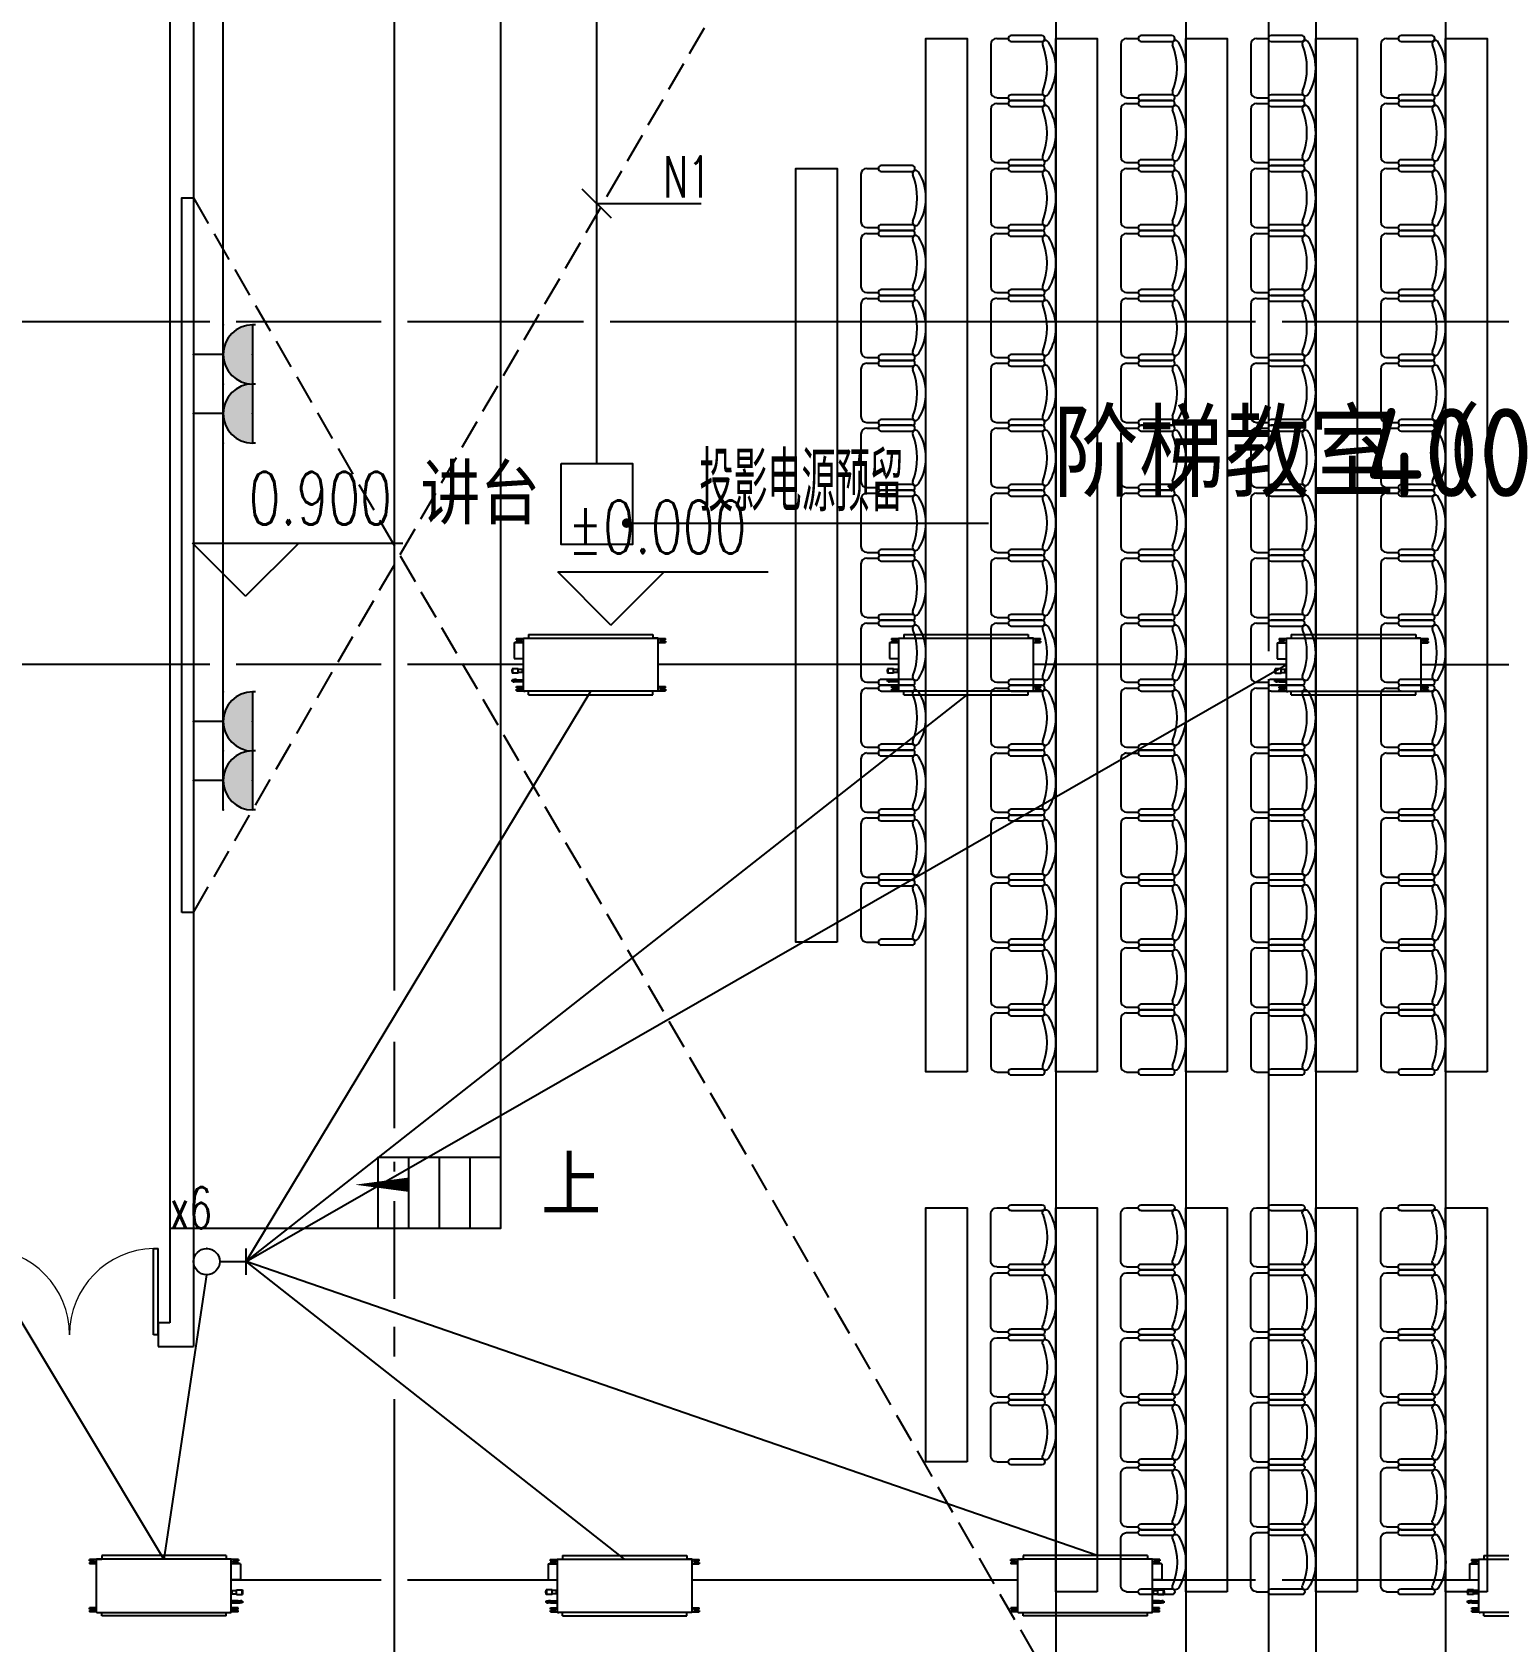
# Model space of a CAD drawing. Extents: x 0 to 302064749, y -59725395 to 1524223.
# Drawn here: x 2068964 to 2081380, y 1452774 to 1466403 of the extents above; entities that cross this region are included whole.
import ezdxf
from ezdxf.enums import TextEntityAlignment as Align

# ---------------------------------------------------------------- set-up
doc = ezdxf.new("R2010")
doc.units = 0
doc.header["$LTSCALE"] = 1000
doc.linetypes.add('DASH', pattern=[0.35, 0.25, -0.1])
for name, color, linetype in [('0-FJPG', 3, 'Continuous'), ('0-底图', 7, 'Continuous'), ('DIM-照明', 3, 'Continuous'), ('DIM_ELEV', 3, 'Continuous'), ('EQUIP-插座', 3, 'Continuous'), ('EQUIP-照明', 3, 'Continuous'), ('EQUIP-箱柜', 3, 'Continuous'), ('M-VRF-EQ', 100, 'Continuous'), ('PUB_TEXT', 7, 'Continuous'), ('STAIR', 2, 'Continuous'), ('TEL_LEAD', 3, 'Continuous'), ('TEL_TEXT', 7, 'Continuous'), ('WALL', 2, 'Continuous'), ('WINDOW', 4, 'Continuous'), ('WIRE-照明', 6, 'Continuous'), ('公用-符号', 3, 'Continuous'), ('公用-说明', 7, 'Continuous'), ('家具', 8, 'Continuous')]:
    doc.layers.add(name, color=color, linetype=linetype)
doc.styles.add('_TCH_DIM', font='SIMPLEX', dxfattribs={"width": 0.8, "height": 5, "bigfont": 'HZTXT'})
doc.styles.add('_TEL_DIM', font='simplex.shx', dxfattribs={"width": 0.8, "height": 3.5, "bigfont": 'gbcbig.shx'})
doc.styles.get("Standard").update_dxf_attribs({"font": 'geniso.shx', "bigfont": 'hztxt.shx'})

# ---------------------------------------------------------------- blocks, each defined once
blk = doc.blocks.new('MDV-D71T2')
at = {"extrusion": (0, 0, -1)}
for p, q in [((2794522, 2676021), (2794462, 2676021)), ((2794462, 2676009), (2794462, 2676021)), ((2794462, 2676016), (2794466, 2676016)), ((2794502, 2676009), (2794462, 2676009)), ((2794502, 2675997), (2794462, 2675997)), ((2794462, 2675997), (2794462, 2675986)), ((2794462, 2675991), (2794466, 2675991)), ((2794522, 2675986), (2794462, 2675986)), ((2794466, 2676009), (2794466, 2676021)), ((2794466, 2675997), (2794466, 2675986)), ((2794522, 2675576), (2794522, 2676022)), ((2795660, 2676024), (2794524, 2676024)), ((2794526, 2676024), (2794567, 2676024)), ((2794526, 2676024), (2794537, 2676024)), ((2795660, 2676024), (2794527, 2676024)), ((2795620, 2676055), (2794567, 2676055)), ((2795620, 2676055), (2795620, 2676025)), ((2795662, 2675576), (2795662, 2676022)), ((2795723, 2675986), (2795662, 2675986)), ((2795724, 2676021), (2795664, 2676021)), ((2795724, 2676009), (2795684, 2676009)), ((2795724, 2675997), (2795684, 2675997)), ((2795721, 2676009), (2795721, 2676021)), ((2795724, 2676016), (2795721, 2676016)), ((2795721, 2675997), (2795721, 2675986)), ((2795724, 2675991), (2795721, 2675991)), ((2795724, 2676021), (2795724, 2676009)), ((2795724, 2675997), (2795724, 2675986)), ((2795741, 2675986), (2795741, 2675850)), ((2795662, 2675758), (2795671, 2675758)), ((2795662, 2675732), (2795671, 2675732)), ((2795671, 2675731), (2795671, 2675759)), ((2795671, 2675759), (2795704, 2675759)), ((2795671, 2675731), (2795704, 2675731)), ((2795707, 2675726), (2795707, 2675764)), ((2795707, 2675764), (2795755, 2675764)), ((2795707, 2675726), (2795755, 2675726)), ((2795755, 2675726), (2795755, 2675764)), ((2795755, 2675764), (2795755, 2675726)), ((2795755, 2675764), (2795757, 2675764)), ((2795755, 2675764), (2795755, 2675764)), ((2795757, 2675726), (2795757, 2675764)), ((2795757, 2675764), (2795758, 2675764)), ((2795758, 2675764), (2795758, 2675726)), ((2794522, 2675613), (2794462, 2675613)), ((2794462, 2675602), (2794462, 2675613)), ((2794462, 2675608), (2794466, 2675608)), ((2794502, 2675602), (2794462, 2675602)), ((2794502, 2675590), (2794462, 2675590)), ((2794462, 2675590), (2794462, 2675578)), ((2794462, 2675583), (2794466, 2675583)), ((2794522, 2675578), (2794462, 2675578)), ((2794466, 2675602), (2794466, 2675613)), ((2794466, 2675590), (2794466, 2675578)), ((2794524, 2675574), (2795660, 2675574)), ((2794526, 2675574), (2794537, 2675574)), ((2794526, 2675574), (2794567, 2675574)), ((2795619, 2675574), (2795661, 2675574)), ((2795620, 2675544), (2795620, 2675574)), ((2795661, 2675574), (2795650, 2675574)), ((2795722, 2675671), (2795662, 2675671)), ((2795722, 2675655), (2795662, 2675655)), ((2795722, 2675613), (2795662, 2675613)), ((2795722, 2675578), (2795662, 2675578)), ((2795722, 2675602), (2795682, 2675602)), ((2795722, 2675590), (2795682, 2675590)), ((2795719, 2675602), (2795719, 2675613)), ((2795722, 2675608), (2795719, 2675608)), ((2795719, 2675590), (2795719, 2675578)), ((2795722, 2675583), (2795719, 2675583)), ((2795722, 2675671), (2795722, 2675655)), ((2795722, 2675602), (2795722, 2675613)), ((2795722, 2675578), (2795722, 2675590)), ((2795728, 2675673), (2795728, 2675654)), ((2795728, 2675673), (2795739, 2675673)), ((2795728, 2675670), (2795739, 2675670)), ((2795728, 2675660), (2795739, 2675660)), ((2795728, 2675654), (2795739, 2675654)), ((2795739, 2675673), (2795739, 2675654)), ((2795739, 2675669), (2795741, 2675669)), ((2795739, 2675658), (2795741, 2675658)), ((2795741, 2675672), (2795741, 2675671)), ((2795741, 2675655), (2795741, 2675671)), ((2795741, 2675654), (2795741, 2675655)), ((2795750, 2675673), (2795742, 2675673)), ((2795750, 2675670), (2795742, 2675670)), ((2795750, 2675660), (2795742, 2675660)), ((2795750, 2675654), (2795742, 2675654)), ((2795752, 2675671), (2795751, 2675672)), ((2795752, 2675655), (2795751, 2675654)), ((2795752, 2675655), (2795752, 2675671)), ((2795752, 2675671), (2795756, 2675669)), ((2795752, 2675655), (2795756, 2675657)), ((2795756, 2675669), (2795756, 2675657)), ((2795620, 2675544), (2794567, 2675544))]:
    blk.add_line(p, q, dxfattribs=at)
for p, q in [((2794567, 2676055), (2794567, 2676024)), ((2795741, 2675986), (2795663, 2675986)), ((2795741, 2675850), (2795662, 2675850)), ((2795662, 2675732), (2795671, 2675732)), ((2795707, 2675764), (2795704, 2675759)), ((2795707, 2675726), (2795704, 2675731)), ((2795755, 2675726), (2795757, 2675726)), ((2795755, 2675726), (2795755, 2675726)), ((2795757, 2675726), (2795758, 2675726)), ((2795758, 2675745), (2795768, 2675745)), ((2794567, 2675544), (2794567, 2675574)), ((2795662, 2675655), (2795722, 2675655)), ((2795722, 2675671), (2795728, 2675673)), ((2795722, 2675655), (2795728, 2675654)), ((2795728, 2675655), (2795738, 2675655)), ((2795757, 2675663), (2795767, 2675663))]:
    blk.add_line(p, q)
for centre, radius, start, end in [((-2794502, 2676003), 6, 90, 270), ((-2795684, 2676003), 6, 270, 90), ((-2794502, 2675596), 6, 90, 270), ((-2795682, 2675596), 6, 270, 90), ((-2795751, 2675663), 6.25, 136.121, 223.879)]:
    blk.add_arc(centre, radius, start, end, dxfattribs=at)
for centre, start, end in [((2794524, 2676022), 90, 180), ((2794524, 2676022), 90, 180), ((2795660, 2676022), 0, 90), ((2794524, 2675576), 180, 270), ((2795660, 2675576), 270, 0)]:
    blk.add_arc(centre, 2, start, end)
for points, knots in [([(2795741, 2675672), (2795741, 2675672), (2795741, 2675672), (2795741, 2675672), (2795741, 2675672), (2795741, 2675672), (2795742, 2675672), (2795742, 2675672), (2795742, 2675672), (2795742, 2675672), (2795742, 2675672), (2795742, 2675672), (2795742, 2675673), (2795742, 2675673), (2795742, 2675673), (2795742, 2675673), (2795742, 2675673), (2795742, 2675673), (2795742, 2675673), (2795742, 2675673), (2795742, 2675673), (2795742, 2675673), (2795742, 2675673), (2795742, 2675673), (2795742, 2675673)], [0, 0, 0, 0, 1, 1, 1, 2, 2, 2, 3, 3, 3, 4, 4, 4, 5, 5, 5, 6, 6, 6, 7, 7, 7, 8, 8, 8, 8]), ([(2795742, 2675670), (2795742, 2675670), (2795742, 2675670), (2795742, 2675670), (2795742, 2675670), (2795742, 2675670), (2795742, 2675670), (2795742, 2675670), (2795742, 2675670), (2795742, 2675670), (2795742, 2675670), (2795742, 2675670), (2795742, 2675670), (2795742, 2675670), (2795742, 2675670), (2795742, 2675670), (2795742, 2675670), (2795741, 2675670), (2795741, 2675670), (2795741, 2675670), (2795741, 2675670), (2795741, 2675670), (2795741, 2675670), (2795741, 2675670), (2795741, 2675670), (2795741, 2675670), (2795741, 2675670), (2795741, 2675670), (2795741, 2675670), (2795741, 2675670), (2795741, 2675670), (2795741, 2675670), (2795741, 2675670), (2795741, 2675670), (2795741, 2675671), (2795741, 2675671), (2795741, 2675671), (2795741, 2675671), (2795741, 2675671), (2795741, 2675671), (2795741, 2675671), (2795741, 2675671), (2795741, 2675671), (2795741, 2675671), (2795741, 2675671), (2795741, 2675671), (2795741, 2675671), (2795741, 2675671), (2795741, 2675671), (2795741, 2675671), (2795741, 2675671), (2795741, 2675671), (2795741, 2675671), (2795741, 2675671), (2795741, 2675671), (2795741, 2675671), (2795741, 2675671), (2795741, 2675671), (2795741, 2675671), (2795741, 2675671), (2795741, 2675671), (2795741, 2675671), (2795741, 2675671), (2795741, 2675671), (2795741, 2675671), (2795741, 2675671), (2795741, 2675671), (2795741, 2675671), (2795741, 2675671), (2795741, 2675671), (2795741, 2675671), (2795741, 2675671), (2795741, 2675672), (2795741, 2675672), (2795741, 2675672), (2795741, 2675672), (2795741, 2675672), (2795741, 2675672), (2795741, 2675672), (2795741, 2675672), (2795741, 2675672), (2795741, 2675672), (2795741, 2675672), (2795741, 2675672), (2795741, 2675672), (2795741, 2675672), (2795741, 2675672), (2795741, 2675672), (2795741, 2675672), (2795741, 2675672), (2795741, 2675672), (2795741, 2675672), (2795741, 2675672), (2795741, 2675672), (2795741, 2675672), (2795741, 2675672), (2795741, 2675672), (2795741, 2675672), (2795741, 2675672), (2795741, 2675672), (2795741, 2675672), (2795741, 2675672), (2795741, 2675672), (2795741, 2675672), (2795741, 2675672), (2795741, 2675672), (2795741, 2675672), (2795741, 2675672), (2795741, 2675672)], [0, 0, 0, 0, 1, 1, 1, 2, 2, 2, 3, 3, 3, 4, 4, 4, 5, 5, 5, 6, 6, 6, 7, 7, 7, 8, 8, 8, 9, 9, 9, 10, 10, 10, 11, 11, 11, 12, 12, 12, 13, 13, 13, 14, 14, 14, 15, 15, 15, 16, 16, 16, 17, 17, 17, 18, 18, 18, 19, 19, 19, 20, 20, 20, 21, 21, 21, 22, 22, 22, 23, 23, 23, 24, 24, 24, 25, 25, 25, 26, 26, 26, 27, 27, 27, 28, 28, 28, 29, 29, 29, 30, 30, 30, 31, 31, 31, 32, 32, 32, 33, 33, 33, 34, 34, 34, 35, 35, 35, 36, 36, 36, 36]), ([(2795742, 2675660), (2795742, 2675660), (2795742, 2675660), (2795742, 2675660), (2795742, 2675660), (2795742, 2675660), (2795742, 2675660), (2795742, 2675660), (2795742, 2675661), (2795742, 2675661), (2795742, 2675661), (2795742, 2675661), (2795742, 2675661), (2795742, 2675661), (2795742, 2675661), (2795742, 2675661), (2795742, 2675661), (2795741, 2675661), (2795741, 2675661), (2795741, 2675661), (2795741, 2675662), (2795741, 2675662), (2795741, 2675662), (2795741, 2675662), (2795741, 2675662), (2795741, 2675662), (2795741, 2675662), (2795741, 2675662), (2795741, 2675662), (2795741, 2675662), (2795741, 2675662), (2795741, 2675662), (2795741, 2675663), (2795741, 2675663), (2795741, 2675663), (2795741, 2675663), (2795741, 2675663), (2795741, 2675663), (2795741, 2675663), (2795741, 2675663), (2795741, 2675663), (2795741, 2675663), (2795741, 2675663), (2795741, 2675663), (2795741, 2675663), (2795741, 2675664), (2795741, 2675664), (2795741, 2675664), (2795741, 2675664), (2795741, 2675664), (2795741, 2675664), (2795741, 2675664), (2795741, 2675664), (2795741, 2675664), (2795741, 2675664), (2795741, 2675664), (2795741, 2675664), (2795741, 2675664), (2795741, 2675665), (2795741, 2675665), (2795741, 2675665), (2795741, 2675665), (2795741, 2675665), (2795741, 2675665), (2795741, 2675665), (2795741, 2675665), (2795741, 2675665), (2795741, 2675665), (2795741, 2675665), (2795741, 2675665), (2795741, 2675665), (2795741, 2675666), (2795741, 2675666), (2795741, 2675666), (2795741, 2675666), (2795741, 2675666), (2795741, 2675666), (2795741, 2675666), (2795741, 2675666), (2795741, 2675666), (2795741, 2675666), (2795741, 2675666), (2795741, 2675666), (2795741, 2675666), (2795741, 2675667), (2795741, 2675667), (2795741, 2675667), (2795741, 2675667), (2795741, 2675667), (2795741, 2675667), (2795741, 2675667), (2795741, 2675667), (2795741, 2675667), (2795741, 2675667), (2795741, 2675667), (2795741, 2675667), (2795741, 2675667), (2795741, 2675668), (2795741, 2675668), (2795741, 2675668), (2795741, 2675668), (2795741, 2675668), (2795741, 2675668), (2795741, 2675668), (2795742, 2675668), (2795742, 2675668), (2795742, 2675668), (2795742, 2675668), (2795742, 2675668), (2795742, 2675669), (2795742, 2675669), (2795742, 2675669), (2795742, 2675669), (2795742, 2675669), (2795742, 2675669), (2795742, 2675669), (2795742, 2675669), (2795742, 2675669), (2795742, 2675669), (2795742, 2675669), (2795742, 2675670)], [0, 0, 0, 0, 1, 1, 1, 2, 2, 2, 3, 3, 3, 4, 4, 4, 5, 5, 5, 6, 6, 6, 7, 7, 7, 8, 8, 8, 9, 9, 9, 10, 10, 10, 11, 11, 11, 12, 12, 12, 13, 13, 13, 14, 14, 14, 15, 15, 15, 16, 16, 16, 17, 17, 17, 18, 18, 18, 19, 19, 19, 20, 20, 20, 21, 21, 21, 22, 22, 22, 23, 23, 23, 24, 24, 24, 25, 25, 25, 26, 26, 26, 27, 27, 27, 28, 28, 28, 29, 29, 29, 30, 30, 30, 31, 31, 31, 32, 32, 32, 33, 33, 33, 34, 34, 34, 35, 35, 35, 36, 36, 36, 37, 37, 37, 38, 38, 38, 39, 39, 39, 40, 40, 40, 40]), ([(2795742, 2675654), (2795742, 2675654), (2795742, 2675654), (2795742, 2675654), (2795742, 2675654), (2795742, 2675654), (2795742, 2675654), (2795742, 2675654), (2795742, 2675654), (2795742, 2675654), (2795742, 2675654), (2795742, 2675654), (2795742, 2675654), (2795742, 2675654), (2795742, 2675654), (2795742, 2675654), (2795742, 2675654), (2795741, 2675655), (2795741, 2675655), (2795741, 2675655), (2795741, 2675655), (2795741, 2675655), (2795741, 2675655), (2795741, 2675655), (2795741, 2675655), (2795741, 2675655), (2795741, 2675655), (2795741, 2675655), (2795741, 2675655), (2795741, 2675655), (2795741, 2675655), (2795741, 2675655), (2795741, 2675655), (2795741, 2675655), (2795741, 2675655), (2795741, 2675655), (2795741, 2675656), (2795741, 2675656), (2795741, 2675656), (2795741, 2675656), (2795741, 2675656), (2795741, 2675656), (2795741, 2675656), (2795741, 2675656), (2795741, 2675656), (2795741, 2675656), (2795741, 2675656), (2795741, 2675656), (2795741, 2675656), (2795741, 2675656), (2795741, 2675656), (2795741, 2675656), (2795741, 2675656), (2795741, 2675656), (2795741, 2675656), (2795741, 2675656), (2795741, 2675657), (2795741, 2675657), (2795741, 2675657), (2795741, 2675657), (2795741, 2675657), (2795741, 2675657), (2795741, 2675657), (2795741, 2675657), (2795741, 2675657), (2795741, 2675657), (2795741, 2675657), (2795741, 2675657), (2795741, 2675657), (2795741, 2675657), (2795741, 2675657), (2795741, 2675657), (2795741, 2675657), (2795741, 2675657), (2795741, 2675657), (2795741, 2675657), (2795741, 2675658), (2795741, 2675658), (2795741, 2675658), (2795741, 2675658), (2795741, 2675658), (2795741, 2675658), (2795741, 2675658), (2795741, 2675658), (2795741, 2675658), (2795741, 2675658), (2795741, 2675658), (2795741, 2675658), (2795741, 2675658), (2795741, 2675658), (2795741, 2675658), (2795741, 2675658), (2795741, 2675658), (2795741, 2675658), (2795741, 2675658), (2795741, 2675658), (2795741, 2675659), (2795741, 2675659), (2795741, 2675659), (2795741, 2675659), (2795741, 2675659), (2795741, 2675659), (2795741, 2675659), (2795741, 2675659), (2795742, 2675659), (2795742, 2675659), (2795742, 2675659), (2795742, 2675659), (2795742, 2675659), (2795742, 2675659), (2795742, 2675659), (2795742, 2675659), (2795742, 2675659), (2795742, 2675659), (2795742, 2675660), (2795742, 2675660), (2795742, 2675660), (2795742, 2675660), (2795742, 2675660), (2795742, 2675660), (2795742, 2675660)], [0, 0, 0, 0, 1, 1, 1, 2, 2, 2, 3, 3, 3, 4, 4, 4, 5, 5, 5, 6, 6, 6, 7, 7, 7, 8, 8, 8, 9, 9, 9, 10, 10, 10, 11, 11, 11, 12, 12, 12, 13, 13, 13, 14, 14, 14, 15, 15, 15, 16, 16, 16, 17, 17, 17, 18, 18, 18, 19, 19, 19, 20, 20, 20, 21, 21, 21, 22, 22, 22, 23, 23, 23, 24, 24, 24, 25, 25, 25, 26, 26, 26, 27, 27, 27, 28, 28, 28, 29, 29, 29, 30, 30, 30, 31, 31, 31, 32, 32, 32, 33, 33, 33, 34, 34, 34, 35, 35, 35, 36, 36, 36, 37, 37, 37, 38, 38, 38, 39, 39, 39, 40, 40, 40, 40]), ([(2795741, 2675654), (2795741, 2675654), (2795741, 2675654), (2795741, 2675654), (2795741, 2675654), (2795741, 2675654), (2795742, 2675654), (2795742, 2675654), (2795742, 2675654), (2795742, 2675654), (2795742, 2675654), (2795742, 2675654), (2795742, 2675654), (2795742, 2675654), (2795742, 2675654), (2795742, 2675654), (2795742, 2675654), (2795742, 2675654), (2795742, 2675654), (2795742, 2675654), (2795742, 2675654), (2795742, 2675654), (2795742, 2675654), (2795742, 2675654), (2795742, 2675654)], [0, 0, 0, 0, 1, 1, 1, 2, 2, 2, 3, 3, 3, 4, 4, 4, 5, 5, 5, 6, 6, 6, 7, 7, 7, 8, 8, 8, 8]), ([(2795751, 2675672), (2795751, 2675672), (2795751, 2675672), (2795751, 2675672), (2795751, 2675672), (2795751, 2675672), (2795751, 2675672), (2795751, 2675672), (2795751, 2675672), (2795751, 2675672), (2795751, 2675672), (2795751, 2675672), (2795750, 2675673), (2795750, 2675673), (2795750, 2675673), (2795750, 2675673), (2795750, 2675673), (2795750, 2675673), (2795750, 2675673), (2795750, 2675673), (2795750, 2675673), (2795750, 2675673), (2795750, 2675673), (2795750, 2675673), (2795750, 2675673)], [0, 0, 0, 0, 1, 1, 1, 2, 2, 2, 3, 3, 3, 4, 4, 4, 5, 5, 5, 6, 6, 6, 7, 7, 7, 8, 8, 8, 8]), ([(2795750, 2675670), (2795750, 2675670), (2795750, 2675670), (2795750, 2675670), (2795750, 2675670), (2795750, 2675670), (2795750, 2675670), (2795750, 2675670), (2795750, 2675670), (2795750, 2675670), (2795750, 2675670), (2795750, 2675670), (2795750, 2675670), (2795751, 2675670), (2795751, 2675670), (2795751, 2675670), (2795751, 2675670), (2795751, 2675670), (2795751, 2675670), (2795751, 2675670), (2795751, 2675670), (2795751, 2675670), (2795751, 2675670), (2795751, 2675670), (2795751, 2675670), (2795751, 2675670), (2795751, 2675670), (2795751, 2675670), (2795751, 2675670), (2795751, 2675670), (2795751, 2675670), (2795751, 2675670), (2795751, 2675670), (2795751, 2675670), (2795751, 2675671), (2795751, 2675671), (2795751, 2675671), (2795751, 2675671), (2795751, 2675671), (2795751, 2675671), (2795751, 2675671), (2795751, 2675671), (2795751, 2675671), (2795751, 2675671), (2795751, 2675671), (2795751, 2675671), (2795751, 2675671), (2795751, 2675671), (2795751, 2675671), (2795751, 2675671), (2795751, 2675671), (2795751, 2675671), (2795751, 2675671), (2795751, 2675671), (2795751, 2675671), (2795751, 2675671), (2795751, 2675671), (2795751, 2675671), (2795751, 2675671), (2795751, 2675671), (2795751, 2675671), (2795751, 2675671), (2795751, 2675671), (2795751, 2675671), (2795751, 2675671), (2795751, 2675671), (2795751, 2675671), (2795751, 2675671), (2795751, 2675671), (2795751, 2675671), (2795751, 2675671), (2795751, 2675671), (2795751, 2675672), (2795751, 2675672), (2795751, 2675672), (2795751, 2675672), (2795751, 2675672), (2795751, 2675672), (2795751, 2675672), (2795751, 2675672), (2795751, 2675672), (2795751, 2675672), (2795751, 2675672), (2795751, 2675672), (2795751, 2675672), (2795751, 2675672), (2795751, 2675672), (2795751, 2675672), (2795751, 2675672), (2795751, 2675672), (2795751, 2675672), (2795751, 2675672), (2795751, 2675672), (2795751, 2675672), (2795751, 2675672), (2795751, 2675672), (2795751, 2675672), (2795751, 2675672), (2795751, 2675672), (2795751, 2675672), (2795751, 2675672), (2795751, 2675672), (2795751, 2675672), (2795751, 2675672), (2795751, 2675672), (2795751, 2675672), (2795751, 2675672), (2795751, 2675672), (2795751, 2675672)], [0, 0, 0, 0, 1, 1, 1, 2, 2, 2, 3, 3, 3, 4, 4, 4, 5, 5, 5, 6, 6, 6, 7, 7, 7, 8, 8, 8, 9, 9, 9, 10, 10, 10, 11, 11, 11, 12, 12, 12, 13, 13, 13, 14, 14, 14, 15, 15, 15, 16, 16, 16, 17, 17, 17, 18, 18, 18, 19, 19, 19, 20, 20, 20, 21, 21, 21, 22, 22, 22, 23, 23, 23, 24, 24, 24, 25, 25, 25, 26, 26, 26, 27, 27, 27, 28, 28, 28, 29, 29, 29, 30, 30, 30, 31, 31, 31, 32, 32, 32, 33, 33, 33, 34, 34, 34, 35, 35, 35, 36, 36, 36, 36]), ([(2795750, 2675660), (2795750, 2675660), (2795750, 2675660), (2795750, 2675660), (2795750, 2675660), (2795750, 2675660), (2795750, 2675660), (2795750, 2675660), (2795750, 2675661), (2795750, 2675661), (2795750, 2675661), (2795750, 2675661), (2795750, 2675661), (2795751, 2675661), (2795751, 2675661), (2795751, 2675661), (2795751, 2675661), (2795751, 2675661), (2795751, 2675661), (2795751, 2675661), (2795751, 2675662), (2795751, 2675662), (2795751, 2675662), (2795751, 2675662), (2795751, 2675662), (2795751, 2675662), (2795751, 2675662), (2795751, 2675662), (2795751, 2675662), (2795751, 2675662), (2795751, 2675662), (2795751, 2675662), (2795751, 2675663), (2795751, 2675663), (2795751, 2675663), (2795751, 2675663), (2795751, 2675663), (2795751, 2675663), (2795751, 2675663), (2795751, 2675663), (2795751, 2675663), (2795751, 2675663), (2795751, 2675663), (2795751, 2675663), (2795751, 2675663), (2795751, 2675664), (2795751, 2675664), (2795751, 2675664), (2795751, 2675664), (2795751, 2675664), (2795751, 2675664), (2795751, 2675664), (2795751, 2675664), (2795751, 2675664), (2795751, 2675664), (2795751, 2675664), (2795751, 2675664), (2795751, 2675664), (2795751, 2675665), (2795751, 2675665), (2795751, 2675665), (2795751, 2675665), (2795751, 2675665), (2795751, 2675665), (2795751, 2675665), (2795751, 2675665), (2795751, 2675665), (2795751, 2675665), (2795751, 2675665), (2795751, 2675665), (2795751, 2675665), (2795751, 2675666), (2795751, 2675666), (2795751, 2675666), (2795751, 2675666), (2795751, 2675666), (2795751, 2675666), (2795751, 2675666), (2795751, 2675666), (2795751, 2675666), (2795751, 2675666), (2795751, 2675666), (2795751, 2675666), (2795751, 2675666), (2795751, 2675667), (2795751, 2675667), (2795751, 2675667), (2795751, 2675667), (2795751, 2675667), (2795751, 2675667), (2795751, 2675667), (2795751, 2675667), (2795751, 2675667), (2795751, 2675667), (2795751, 2675667), (2795751, 2675667), (2795751, 2675667), (2795751, 2675668), (2795751, 2675668), (2795751, 2675668), (2795751, 2675668), (2795751, 2675668), (2795751, 2675668), (2795751, 2675668), (2795751, 2675668), (2795751, 2675668), (2795751, 2675668), (2795751, 2675668), (2795750, 2675668), (2795750, 2675669), (2795750, 2675669), (2795750, 2675669), (2795750, 2675669), (2795750, 2675669), (2795750, 2675669), (2795750, 2675669), (2795750, 2675669), (2795750, 2675669), (2795750, 2675669), (2795750, 2675669), (2795750, 2675670)], [0, 0, 0, 0, 1, 1, 1, 2, 2, 2, 3, 3, 3, 4, 4, 4, 5, 5, 5, 6, 6, 6, 7, 7, 7, 8, 8, 8, 9, 9, 9, 10, 10, 10, 11, 11, 11, 12, 12, 12, 13, 13, 13, 14, 14, 14, 15, 15, 15, 16, 16, 16, 17, 17, 17, 18, 18, 18, 19, 19, 19, 20, 20, 20, 21, 21, 21, 22, 22, 22, 23, 23, 23, 24, 24, 24, 25, 25, 25, 26, 26, 26, 27, 27, 27, 28, 28, 28, 29, 29, 29, 30, 30, 30, 31, 31, 31, 32, 32, 32, 33, 33, 33, 34, 34, 34, 35, 35, 35, 36, 36, 36, 37, 37, 37, 38, 38, 38, 39, 39, 39, 40, 40, 40, 40]), ([(2795750, 2675654), (2795750, 2675654), (2795750, 2675654), (2795750, 2675654), (2795750, 2675654), (2795750, 2675654), (2795750, 2675654), (2795750, 2675654), (2795750, 2675654), (2795750, 2675654), (2795750, 2675654), (2795750, 2675654), (2795750, 2675654), (2795751, 2675654), (2795751, 2675654), (2795751, 2675654), (2795751, 2675654), (2795751, 2675655), (2795751, 2675655), (2795751, 2675655), (2795751, 2675655), (2795751, 2675655), (2795751, 2675655), (2795751, 2675655), (2795751, 2675655), (2795751, 2675655), (2795751, 2675655), (2795751, 2675655), (2795751, 2675655), (2795751, 2675655), (2795751, 2675655), (2795751, 2675655), (2795751, 2675655), (2795751, 2675655), (2795751, 2675655), (2795751, 2675655), (2795751, 2675656), (2795751, 2675656), (2795751, 2675656), (2795751, 2675656), (2795751, 2675656), (2795751, 2675656), (2795751, 2675656), (2795751, 2675656), (2795751, 2675656), (2795751, 2675656), (2795751, 2675656), (2795751, 2675656), (2795751, 2675656), (2795751, 2675656), (2795751, 2675656), (2795751, 2675656), (2795751, 2675656), (2795751, 2675656), (2795751, 2675656), (2795751, 2675656), (2795751, 2675657), (2795751, 2675657), (2795751, 2675657), (2795751, 2675657), (2795751, 2675657), (2795751, 2675657), (2795751, 2675657), (2795751, 2675657), (2795751, 2675657), (2795751, 2675657), (2795751, 2675657), (2795751, 2675657), (2795751, 2675657), (2795751, 2675657), (2795751, 2675657), (2795751, 2675657), (2795751, 2675657), (2795751, 2675657), (2795751, 2675657), (2795751, 2675657), (2795751, 2675658), (2795751, 2675658), (2795751, 2675658), (2795751, 2675658), (2795751, 2675658), (2795751, 2675658), (2795751, 2675658), (2795751, 2675658), (2795751, 2675658), (2795751, 2675658), (2795751, 2675658), (2795751, 2675658), (2795751, 2675658), (2795751, 2675658), (2795751, 2675658), (2795751, 2675658), (2795751, 2675658), (2795751, 2675658), (2795751, 2675658), (2795751, 2675658), (2795751, 2675659), (2795751, 2675659), (2795751, 2675659), (2795751, 2675659), (2795751, 2675659), (2795751, 2675659), (2795751, 2675659), (2795751, 2675659), (2795751, 2675659), (2795751, 2675659), (2795751, 2675659), (2795751, 2675659), (2795750, 2675659), (2795750, 2675659), (2795750, 2675659), (2795750, 2675659), (2795750, 2675659), (2795750, 2675659), (2795750, 2675660), (2795750, 2675660), (2795750, 2675660), (2795750, 2675660), (2795750, 2675660), (2795750, 2675660), (2795750, 2675660)], [0, 0, 0, 0, 1, 1, 1, 2, 2, 2, 3, 3, 3, 4, 4, 4, 5, 5, 5, 6, 6, 6, 7, 7, 7, 8, 8, 8, 9, 9, 9, 10, 10, 10, 11, 11, 11, 12, 12, 12, 13, 13, 13, 14, 14, 14, 15, 15, 15, 16, 16, 16, 17, 17, 17, 18, 18, 18, 19, 19, 19, 20, 20, 20, 21, 21, 21, 22, 22, 22, 23, 23, 23, 24, 24, 24, 25, 25, 25, 26, 26, 26, 27, 27, 27, 28, 28, 28, 29, 29, 29, 30, 30, 30, 31, 31, 31, 32, 32, 32, 33, 33, 33, 34, 34, 34, 35, 35, 35, 36, 36, 36, 37, 37, 37, 38, 38, 38, 39, 39, 39, 40, 40, 40, 40]), ([(2795751, 2675654), (2795751, 2675654), (2795751, 2675654), (2795751, 2675654), (2795751, 2675654), (2795751, 2675654), (2795751, 2675654), (2795751, 2675654), (2795751, 2675654), (2795751, 2675654), (2795751, 2675654), (2795751, 2675654), (2795750, 2675654), (2795750, 2675654), (2795750, 2675654), (2795750, 2675654), (2795750, 2675654), (2795750, 2675654), (2795750, 2675654), (2795750, 2675654), (2795750, 2675654), (2795750, 2675654), (2795750, 2675654), (2795750, 2675654), (2795750, 2675654)], [0, 0, 0, 0, 1, 1, 1, 2, 2, 2, 3, 3, 3, 4, 4, 4, 5, 5, 5, 6, 6, 6, 7, 7, 7, 8, 8, 8, 8])]:
    blk.add_open_spline(points, degree=3, knots=knots)
blk = doc.blocks.new('A$C416B0EB6')
at = {"layer": '0-FJPG'}
blk.add_blockref('MDV-D71T2', (-2794567, -2676055, -8200), dxfattribs=at)
blk = doc.blocks.new('$equip$00001237')
for p, q in [((-0.5, 1.05), (-0.5, 1)), ((-0.5, 1), (0.5, 1)), ((0.5, 1.05), (0.5, 1)), ((0.5, 0.5), (-0.5, 0.5)), ((0, 0.5), (0, 0))]:
    blk.add_line(p, q)
blk.add_arc((0, 1), 0.5, 180, 0)
for p in [(0, 1), (-0.5, 0.5), (0.5, 0.5), (0, 0)]:
    blk.add_point(p)
for points in [[(0.433, 0.75), (-0.433, 0.75), (0.5, 1), (-0.5, 1)], [(0.25, 0.567), (-0.25, 0.567), (0.433, 0.75), (-0.433, 0.75)], [(0, 0.5), (0, 0.5), (0.25, 0.567), (-0.25, 0.567)]]:
    blk.add_solid(points)
at = {"flags": 9}
blk.add_attdef('A', (0, 0), '', height=0.00002, dxfattribs=at)
blk = doc.blocks.new('$equip$00002672')
for p, q in [((0.222, 0.889), (-0.222, 0.889)), ((0, 0.444), (0, 0.889))]:
    blk.add_line(p, q)
blk.add_circle((0, 0.222), 0.222)
for p in [(0, 0.889), (-0.222, 0.222), (0, 0), (0.222, 0.222)]:
    blk.add_point(p)
at = {"color": 7, "style": '_TEL_DIM', "flags": 1}
for tag in ['A', 'REMARK']:
    blk.add_attdef(tag, text='', height=0.00002, dxfattribs=at).set_placement((0, 0), align=Align.MIDDLE_CENTER)
blk = doc.blocks.new('J1')
at = {"layer": '家具', "linetype": 'Continuous'}
for p, q in [((-216, 151), (-216, -222)), ((-171, 196), (-80, 196)), ((184, 219), (-57, 219)), ((-57, 173), (184, 173)), ((184, -245), (-57, -245)), ((-171, -268), (-80, -268)), ((-57, -290), (184, -290))]:
    blk.add_line(p, q, dxfattribs=at)
for centre, radius, start, end in [((-171, 151), 45.4, 90, 180), ((-57, 196), 22.7, 90, 270), ((184, 196), 22.7, 270, 90), ((213, 155), 25.5, 31.8908, 201.2393), ((-278, -36), 502, 338.7607, 21.2393), ((-94, -36), 387, 328.1092, 31.8908), ((-171, -222), 45.4, 180, 270), ((-57, -268), 22.7, 90, 270), ((184, -268), 22.7, 270, 90), ((213, -227), 25.5, 158.7607, 328.1092)]:
    blk.add_arc(centre, radius, start, end, dxfattribs=at)
blk = doc.blocks.new('$DorLib2D$00000002')
for p, q in [((-0.5, 0), (-0.5, 0.4875)), ((-0.475, 0.4875), (-0.5, 0.4875)), ((-0.475, 0), (-0.475, 0.4875)), ((0.475, 0), (0.475, 0.4875)), ((0.475, 0.4875), (0.5, 0.4875)), ((0.5, 0), (0.5, 0.4875)), ((-0.5, 0), (-0.475, 0)), ((0.5, 0), (0.475, 0))]:
    blk.add_line(p, q)
at = {"lineweight": 13}
for centre, start, end in [((-0.4875, 0), 0, 88.53072), ((0.4875, 0), 91.46928, 180)]:
    blk.add_arc(centre, 0.4875, start, end, dxfattribs=at)
blk = doc.blocks.new('gfhjghj')
for points in [[(1075532.7, -22049.9), (1074492.7, -22049.9), (1074492.7, -22649.9)], [(1074752.7, -22049.9), (1074752.7, -22649.9)], [(1075012.7, -22049.9), (1075012.7, -22649.9)], [(1075272.7, -22049.9), (1075272.7, -22649.9)], [(1075532.7, -22049.9), (1075532.7, -22649.9)]]:
    blk.add_lwpolyline(points)
at = {"layer": 'DIM_ELEV'}
for p, q in [((1073372.9, -17297.7), (1072922.9, -16847.7)), ((1072922.9, -16847.7), (1074703.6, -16847.7)), ((1073372.9, -17297.7), (1073822.9, -16847.7)), ((1076466.1, -17541.5), (1076016.1, -17091.5)), ((1076016.1, -17091.5), (1077796.7, -17091.5)), ((1076466.1, -17541.5), (1076916.1, -17091.5))]:
    blk.add_line(p, q, dxfattribs=at)
at = {"layer": 'STAIR'}
for p, q in [((1080232.7, -6889.9), (1080232.7, -27009.9)), ((1080232.7, -6889.9), (1080232.7, -27009.9)), ((1081332.7, -6889.9), (1081332.7, -27009.9)), ((1082432.7, -6889.9), (1082432.7, -27009.9)), ((1083532.7, -6889.9), (1083532.7, -27009.9))]:
    blk.add_line(p, q, dxfattribs=at)
at = {"layer": 'WALL'}
for p, q in [((1072932.7, -10249.9), (1072932.7, -23649.9)), ((1072732.7, -10449.9), (1072732.7, -23449.9)), ((1072732.7, -23449.9), (1072632.7, -23449.9)), ((1072632.7, -23449.9), (1072632.7, -23649.9)), ((1072632.7, -23649.9), (1072932.7, -23649.9))]:
    blk.add_line(p, q, dxfattribs=at)
at = {"layer": '公用-符号'}
blk.add_lwpolyline([(1075718.7, -22279.9, 0, 0, 0), (1074299.8, -22279.9, 0, 120, 0), (1074749.8, -22279.9, 0, 0, 0)], format="xyseb", dxfattribs=at)
at = {"layer": '家具', "linetype": 'DASH'}
for points in [[(1072932.7, -19974.9), (1080232.7, -7331)], [(1072932.7, -13924.9), (1080232.7, -26568.9)]]:
    blk.add_lwpolyline(points, dxfattribs=at)
at = {"layer": '家具'}
blk.add_lwpolyline([(1072832.7, -11249.9), (1075532.7, -11249.9), (1075532.7, -22649.9), (1072732.7, -22649.9)], dxfattribs=at)
for points in [[(1079482.7, -21325.4), (1079132.7, -21325.4), (1079132.7, -12574.5), (1079482.7, -12574.5)], [(1080582.7, -21325.4), (1080232.7, -21325.4), (1080232.7, -12574.5), (1080582.7, -12574.5)], [(1081682.7, -21325.4), (1081332.7, -21325.4), (1081332.7, -12574.5), (1081682.7, -12574.5)], [(1082782.7, -21325.4), (1082432.7, -21325.4), (1082432.7, -12574.5), (1082782.7, -12574.5)], [(1083882.7, -21325.4), (1083532.7, -21325.4), (1083532.7, -12574.5), (1083882.7, -12574.5)], [(1078382.7, -20225.4), (1078032.7, -20225.4), (1078032.7, -13674.5), (1078382.7, -13674.5)], [(1072832.7, -19974.9), (1072832.7, -13924.9), (1072932.7, -13924.9), (1072932.7, -19974.9)], [(1079482.7, -24625.9), (1079132.7, -24625.9), (1079132.7, -22475.5), (1079482.7, -22475.5)], [(1080582.7, -25725.9), (1080232.7, -25725.9), (1080232.7, -22475.5), (1080582.7, -22475.5)], [(1081682.7, -25725.9), (1081332.7, -25725.9), (1081332.7, -22475.5), (1081682.7, -22475.5)], [(1082782.7, -25725.9), (1082432.7, -25725.9), (1082432.7, -22475.5), (1082782.7, -22475.5)], [(1083882.7, -25725.9), (1083532.7, -25725.9), (1083532.7, -22475.5), (1083882.7, -22475.5)]]:
    blk.add_lwpolyline(points, close=True, dxfattribs=at)
at = {"layer": 'WINDOW', "xscale": 1500, "yscale": 1500, "zscale": 200}
blk.add_blockref('$DorLib2D$00000002', (1071882.7, -23549.9), dxfattribs=at)
at = {"layer": '家具', "extrusion": (0, 0, -1), "xscale": -1.080000000074506, "yscale": 1.080000000074506, "zscale": -1.080000000074506}
for p in [(-1079916.4, -12786.4), (-1081016.4, -12786.4), (-1082116.4, -12786.4), (-1083216.4, -12786.4), (-1079916.4, -13336.4), (-1081016.4, -13336.4), (-1082116.4, -13336.4), (-1083216.4, -13336.4), (-1078816.4, -13886.4), (-1079916.4, -13886.4), (-1081016.4, -13886.4), (-1082116.4, -13886.4), (-1083216.4, -13886.4), (-1078816.4, -14436.4), (-1079916.4, -14436.4), (-1081016.4, -14436.4), (-1082116.4, -14436.4), (-1083216.4, -14436.4), (-1078816.4, -14986.4), (-1079916.4, -14986.4), (-1081016.4, -14986.4), (-1082116.4, -14986.4), (-1083216.4, -14986.4), (-1078816.4, -15536.4), (-1079916.4, -15536.4), (-1081016.4, -15536.4), (-1082116.4, -15536.4), (-1083216.4, -15536.4), (-1078816.4, -16086.4), (-1079916.4, -16086.4), (-1081016.4, -16086.4), (-1082116.4, -16086.4), (-1083216.4, -16086.4), (-1078816.4, -16636.4), (-1079916.4, -16636.4), (-1081016.4, -16636.4), (-1082116.4, -16636.4), (-1083216.4, -16636.4), (-1078816.4, -17186.4), (-1079916.4, -17186.4), (-1081016.4, -17186.4), (-1082116.4, -17186.4), (-1083216.4, -17186.4), (-1078816.4, -17736.4), (-1079916.4, -17736.4), (-1081016.4, -17736.4), (-1082116.4, -17736.4), (-1083216.4, -17736.4), (-1078816.4, -18286.4), (-1079916.4, -18286.4), (-1081016.4, -18286.4), (-1082116.4, -18286.4), (-1083216.4, -18286.4), (-1078816.4, -18836.4), (-1079916.4, -18836.4), (-1081016.4, -18836.4), (-1082116.4, -18836.4), (-1083216.4, -18836.4), (-1078816.4, -19386.4), (-1079916.4, -19386.4), (-1081016.4, -19386.4), (-1082116.4, -19386.4), (-1083216.4, -19386.4), (-1078816.4, -19936.4), (-1079916.4, -19936.4), (-1081016.4, -19936.4), (-1082116.4, -19936.4), (-1083216.4, -19936.4), (-1079916.4, -20486.4), (-1081016.4, -20486.4), (-1082116.4, -20486.4), (-1083216.4, -20486.4), (-1079916.4, -21036.4), (-1081016.4, -21036.4), (-1082116.4, -21036.4), (-1083216.4, -21036.4)]:
    blk.add_blockref('J1', p, dxfattribs=at)
at = {"layer": '家具', "extrusion": (0, 0, -1), "xscale": 1.080000000074506, "yscale": 1.080000000074506, "zscale": -1.080000000074506, "rotation": 180}
for p in [(-1079916.4, -22764.5), (-1081016.4, -22764.5), (-1082116.4, -22764.5), (-1083216.4, -22764.5), (-1079916.4, -23314.5), (-1081016.4, -23314.5), (-1082116.4, -23314.5), (-1083216.4, -23314.5), (-1079916.4, -23864.5), (-1081016.4, -23864.5), (-1082116.4, -23864.5), (-1083216.4, -23864.5), (-1079916.4, -24414.5), (-1081016.4, -24414.5), (-1082116.4, -24414.5), (-1083216.4, -24414.5), (-1081016.4, -24964.5), (-1082116.4, -24964.5), (-1083216.4, -24964.5), (-1081016.4, -25514.5), (-1082116.4, -25514.5), (-1083216.4, -25514.5)]:
    blk.add_blockref('J1', p, dxfattribs=at)
at = {"layer": 'PUB_TEXT'}
for s, height, p in [('阶梯教室（', 723.4, (1080211, -16455.5)), ('400', 750, (1082844, -16455.5))]:
    blk.add_text(s, height=height, dxfattribs=at).set_placement(p)
at = {"layer": 'PUB_TEXT', "style": '_TCH_DIM'}
blk.add_text('讲台', height=506.38, dxfattribs=at).set_placement((1074853.6, -16690.2))
at = {"layer": 'PUB_TEXT', "style": '_TCH_DIM', "width": 0.705882}
for s, p in [('0.900', (1073398.6, -16690.2)), ('%%P0.000', (1076101.7, -16934))]:
    blk.add_text(s, height=446.25, dxfattribs=at).set_placement(p)
at = {"layer": '公用-说明', "style": '_TCH_DIM'}
blk.add_text('上', height=506.4, dxfattribs=at).set_placement((1075876.2, -22542.4))

msp = doc.modelspace()

# ---------------------------------------------------------------- linework, layer by layer
at = {"layer": 'DIM-照明'}
msp.add_line((2073868, 1464828), (2073621, 1465075), dxfattribs=at)
for points in [[(2073745, 1464952), (2074163, 1464952)], [(2074163, 1464952), (2074626, 1464952)]]:
    msp.add_lwpolyline(points, dxfattribs=at)
at = {"layer": 'EQUIP-箱柜'}
msp.add_lwpolyline([(2073443, 1462751), (2074046, 1462751), (2074046, 1462066), (2073443, 1462066)], close=True, dxfattribs=at)
at = {"layer": 'TEL_LEAD'}
for p, q in [((2073996, 1462246), (2075305, 1462246)), ((2075305, 1462246), (2077059, 1462246))]:
    msp.add_line(p, q, dxfattribs=at)
at = {"layer": 'TEL_LEAD', "const_width": 40}
msp.add_lwpolyline([(2073976, 1462246, 1), (2074016, 1462246, 1)], format="xyb", close=True, dxfattribs=at)
at = {"layer": 'WIRE-照明'}
for p, q in [((2079432, 1464064), (2079432, 1471574)), ((2073745, 1462751), (2073745, 1469126)), ((2072030, 1458288), (2072030, 1468629)), ((2070580, 1463924), (2070580, 1468158)), ((2079432, 1461161), (2079432, 1464064)), ((2068383, 1463952), (2069491, 1463952)), ((2069491, 1463952), (2070467, 1463952)), ((2070692, 1463952), (2071917, 1463952)), ((2072142, 1463952), (2073632, 1463952)), ((2073857, 1463952), (2079320, 1463952)), ((2079545, 1463952), (2091430, 1463952)), ((2070580, 1460793), (2070580, 1462924)), ((2070467, 1461048), (2064691, 1461048)), ((2071917, 1461048), (2070692, 1461048)), ((2070774, 1455993), (2079581, 1461048)), ((2073123, 1461048), (2072142, 1461048)), ((2076301, 1461048), (2074263, 1461048)), ((2079581, 1461048), (2077441, 1461048)), ((2079432, 1460236), (2079432, 1460924)), ((2082758, 1461047), (2080721, 1461047)), ((2070774, 1455993), (2073693, 1460823)), ((2070774, 1455993), (2076880, 1460793)), ((2079432, 1452416), (2079432, 1460255)), ((2072030, 1457123), (2072030, 1457853)), ((2070079, 1453473), (2067499, 1457771)), ((2072030, 1456756), (2072030, 1456837)), ((2072030, 1455679), (2072030, 1456504)), ((2070080, 1453473), (2070441, 1455882)), ((2073979, 1453473), (2070774, 1455993)), ((2077980, 1453504), (2070774, 1455993)), ((2072030, 1455189), (2072030, 1455441)), ((2072030, 1452374), (2072030, 1454829)), ((2070649, 1453298), (2071917, 1453298)), ((2072142, 1453298), (2073402, 1453298)), ((2074550, 1453298), (2077303, 1453298)), ((2078449, 1453298), (2079320, 1453298)), ((2079545, 1453298), (2081202, 1453298))]:
    msp.add_line(p, q, dxfattribs=at)

# ---------------------------------------------------------------- block references
at = {"layer": '0-底图'}
msp.add_blockref('gfhjghj', (997397, 1478924), dxfattribs=at)
at = {"layer": 'EQUIP-插座', "xscale": 500, "yscale": 500, "zscale": 500, "rotation": 270}
for p in [(2070330, 1463674), (2070330, 1463174), (2070330, 1460567), (2070330, 1460067)]:
    msp.add_blockref('$equip$00001237', p, dxfattribs=at)
at = {"layer": 'EQUIP-照明', "xscale": 500, "yscale": 500, "zscale": 500, "rotation": 270}
msp.add_blockref('$equip$00002672', (2070330, 1455993), dxfattribs=at)
at = {"layer": 'M-VRF-EQ', "xscale": -1}
for p in [(2074219, 1461304, 8200), (2077396, 1461304, 8200), (2080676, 1461302, 8200), (2074506, 1453504, 8200), (2082306, 1453504, 8200)]:
    msp.add_blockref('A$C416B0EB6', p, dxfattribs=at)
at = {"layer": 'M-VRF-EQ'}
for p in [(2069553, 1453504, 8200), (2077353, 1453504, 8200)]:
    msp.add_blockref('A$C416B0EB6', p, dxfattribs=at)

# ---------------------------------------------------------------- texts
at = {"layer": 'DIM-照明', "color": 7, "style": '_TEL_DIM', "width": 0.64}
msp.add_text('N1', height=350, dxfattribs=at).set_placement((2074306, 1465002))
at = {"layer": 'TEL_LEAD', "color": 7, "style": '_TEL_DIM', "width": 0.8}
msp.add_text('投影电源预留', height=500, dxfattribs=at).set_placement((2074613, 1462346))
at = {"layer": 'TEL_TEXT', "style": '_TEL_DIM', "width": 0.64}
msp.add_text('x6', height=350, dxfattribs=at).set_placement((2070130, 1456274))

doc.saveas('drawing.dxf')
